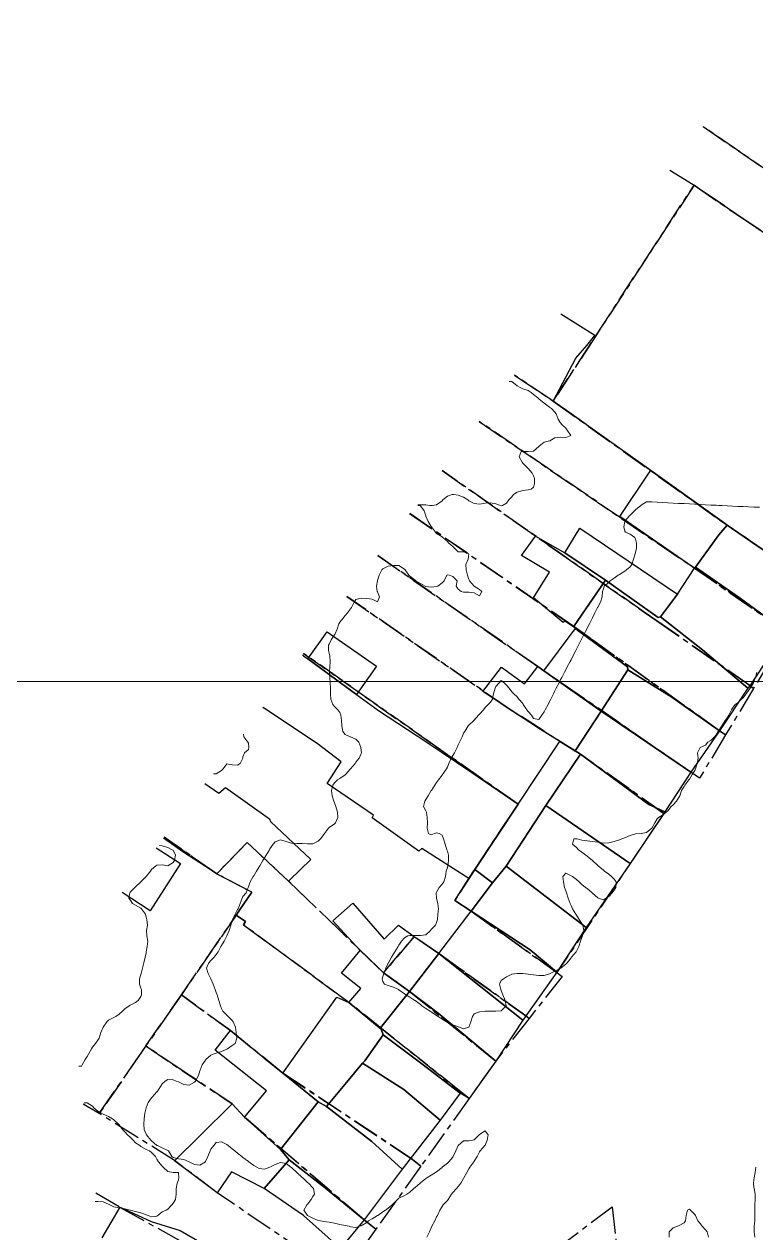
# Model space of a CAD drawing. Header units: centimetres. Extents: x 0 to 642158, y -847 to 649707.
# Drawn here: x 615771.9 to 615839.9, y 621336.1 to 621448.5 of the extents above; entities that cross this region are included whole.
import ezdxf

# ---------------------------------------------------------------- set-up
doc = ezdxf.new("R2010")
doc.units = ezdxf.units.CM
doc.header["$MEASUREMENT"] = 0
doc.linetypes.add('CENTERX2', pattern=[4, 2.5, -0.5, 0.5, -0.5])
doc.layers.add('MEV_grille', color=254, linetype='Continuous', lineweight=9)
doc.layers.add('WAL_topographie 0.5', color=253, linetype='Continuous', lineweight=20)
doc.layers.add('SPW_batiments', color=7, linetype='Continuous')
doc.layers.add('SPW_parcellaire cadastral', color=7, linetype='CENTERX2', lineweight=25, true_color=0xff0542)

# ---------------------------------------------------------------- blocks, each defined once
blk = doc.blocks.new('*U114')
at = {"layer": 'MEV_grille', "transparency": 33554687}
blk.add_lwpolyline([(-1338.46, 0), (1338.46, 0)], dxfattribs=at)
blk = doc.blocks.new('*U115')
at = {"layer": 'MEV_grille', "color": 0, "linetype": 'ByBlock', "lineweight": -2, "transparency": 16777216}
blk.add_blockref('*U114', (0, -1000), dxfattribs=at)

msp = doc.modelspace()

# ---------------------------------------------------------------- linework, layer by layer
at = {"layer": 'SPW_batiments'}
for points in [[(615831.93, 621434.89), (615834.09, 621433.56)], [(615834.09, 621433.56), (615858.68, 621416.86), (615857.73, 621414.83), (615855.72, 621412.03), (615854.89, 621410.49), (615852.36, 621406.94), (615851.33, 621405.35), (615849.03, 621401.46), (615848.19, 621400.26), (615845.45, 621396.29), (615837.25, 621401.92), (615837, 621402.09), (615830.16, 621406.98), (615821.09, 621413.44), (615823.18, 621417.43), (615824.2, 621418.6), (615824.95, 621419.55), (615821.79, 621421.51)], [(615837, 621402.09), (615837.25, 621401.92), (615836.48, 621401.01), (615834.31, 621398.01), (615834.23, 621397.9), (615834.15, 621397.95), (615827.28, 621402.72), (615829.93, 621406.64), (615830.16, 621406.98), (615837, 621402.09)], [(615832.63, 621395.51), (615831.06, 621393.38), (615830.85, 621393.32), (615825.94, 621396.81), (615822.16, 621399.35), (615823.56, 621401.64), (615832.63, 621395.51)], [(615845.45, 621396.29), (615842.69, 621392.04), (615838.51, 621395.08), (615834.31, 621398.01), (615836.48, 621401.01), (615837.25, 621401.92), (615845.45, 621396.29)], [(615822.16, 621399.35), (615825.94, 621396.81), (615822.96, 621392.45), (615822.17, 621393), (615822.01, 621392.88), (615819.25, 621395.15), (615820.74, 621397.54), (615818.14, 621399.09), (615819.45, 621400.89), (615822.16, 621399.35)], [(615838.51, 621395.08), (615842.69, 621392.04), (615839.38, 621386.97), (615839.18, 621386.76), (615834.96, 621390.32), (615831.06, 621393.38), (615832.63, 621395.51), (615834.23, 621397.9), (615834.31, 621398.01), (615838.51, 621395.08)], [(615830.85, 621393.32), (615831.06, 621393.38), (615834.96, 621390.32), (615839.18, 621386.76), (615836.56, 621382.8), (615832.13, 621385.92), (615828.02, 621388.48), (615827.98, 621388.73), (615823.36, 621392.15), (615823.15, 621392.3), (615822.96, 621392.45), (615825.94, 621396.81), (615830.85, 621393.32)], [(615804.67, 621388.82), (615802.8, 621386.16), (615802.36, 621386.48), (615798.28, 621389.48), (615800.08, 621391.99), (615804.67, 621388.82)], [(615823.36, 621392.15), (615827.98, 621388.73), (615828.02, 621388.48), (615825.55, 621384.63), (615820.21, 621388.38), (615823.03, 621392.15), (615823.15, 621392.3), (615823.36, 621392.15)], [(615797.77, 621389.85), (615797.87, 621389.77), (615798.28, 621389.48), (615802.36, 621386.48), (615802.8, 621386.16), (615804.86, 621384.69), (615809.35, 621381.75), (615813.52, 621378.91), (615817.82, 621375.98), (615813.79, 621369.91), (615813.24, 621369.07), (615808.87, 621371.85), (615808.61, 621371.62), (615804.26, 621374.7), (615804.37, 621374.96), (615800.06, 621377.9), (615801.39, 621379.92), (615799.16, 621381.63), (615794.26, 621384.86), (615794.08, 621384.98)], [(615820.21, 621388.38), (615825.55, 621384.63), (615823.14, 621380.93), (615821.7, 621381.82), (615819.9, 621382.92), (615814.56, 621386.44), (615816.28, 621388.71), (615818.42, 621387.15), (615819.65, 621388.78), (615820.21, 621388.38)], [(615832.13, 621385.92), (615836.56, 621382.8), (615833.87, 621378.96), (615829.78, 621381.75), (615825.55, 621384.63), (615828.02, 621388.48), (615832.13, 621385.92)], [(615829.78, 621381.75), (615833.87, 621378.96), (615831.48, 621375.28), (615829.98, 621375.95), (615823.61, 621380.62), (615823.14, 621380.93), (615825.55, 621384.63), (615829.78, 621381.75)], [(615823.14, 621380.93), (615823.61, 621380.62), (615820.39, 621375.86), (615816.71, 621370.23), (615815.46, 621368.67), (615813.79, 621369.91), (615817.82, 621375.98), (615821.61, 621381.69), (615821.7, 621381.82), (615823.14, 621380.93)], [(615829.98, 621375.95), (615831.48, 621375.28), (615828.24, 621370.47), (615820.39, 621375.86), (615823.61, 621380.62), (615829.98, 621375.95)], [(615788.7, 621377.9), (615790.01, 621376.99), (615790.62, 621377.53), (615794.72, 621374.63), (615794.81, 621374.37), (615798.56, 621370.85), (615796.56, 621368.92), (615796.48, 621368.83), (615792.64, 621372.41), (615789.81, 621369.52), (615786.65, 621371.56), (615784.86, 621372.83)], [(615828.24, 621370.47), (615824.16, 621364.53), (615816.71, 621370.23), (615820.39, 621375.86), (615828.24, 621370.47)], [(615784.17, 621371.92), (615786.44, 621370.47), (615783.63, 621366.08)], [(615824.16, 621364.53), (615821.44, 621360.36), (615818.94, 621362.45), (615813.45, 621366.04), (615815.46, 621368.67), (615816.71, 621370.23), (615824.16, 621364.53)], [(615815.46, 621368.67), (615813.45, 621366.04), (615811.95, 621367.03), (615813.24, 621369.07), (615813.79, 621369.91), (615815.46, 621368.67)], [(615783.63, 621366.08), (615781.02, 621367.77)], [(615805.38, 621363.45), (615806.7, 621364.73), (615808.16, 621363.67), (615810.47, 621362.09), (615807.73, 621358.58), (615805.32, 621360.31), (615803.15, 621362.39), (615800.59, 621365.15), (615802.46, 621366.77), (615805.38, 621363.45)], [(615818.94, 621362.45), (615821.44, 621360.36), (615818.25, 621355.92), (615810.47, 621362.09), (615813.45, 621366.04), (615818.94, 621362.45)], [(615805.32, 621360.31), (615807.73, 621358.58), (615805.04, 621355.21), (615805.1, 621355.06), (615802.09, 621357.56), (615803.2, 621358.85), (615801.4, 621360.27), (615803.15, 621362.39), (615805.32, 621360.31)], [(615818.25, 621355.92), (615815.75, 621352.11), (615812.97, 621354.43), (615810.39, 621356.55), (615807.73, 621358.58), (615810.47, 621362.09), (615818.25, 621355.92)], [(615805.1, 621355.06), (615805.27, 621354.55), (615803.58, 621352.13), (615803.36, 621351.92), (615801.87, 621350.11), (615800.01, 621347.87), (615799.25, 621348.31), (615795.96, 621350.98), (615800.96, 621358.06), (615802.09, 621357.56), (615805.1, 621355.06)], [(615810.39, 621356.55), (615812.97, 621354.43), (615815.75, 621352.11), (615813.27, 621348.63), (615812.43, 621349.11), (615808.87, 621351.86), (615805.27, 621354.55), (615805.1, 621355.06), (615805.04, 621355.21), (615807.73, 621358.58), (615810.39, 621356.55)], [(615799.25, 621348.31), (615795.73, 621343.9), (615792.39, 621346.9), (615794.44, 621349.34), (615789.65, 621353.12), (615790.96, 621354.78), (615791.08, 621354.94), (615799.25, 621348.31)], [(615808.87, 621351.86), (615812.43, 621349.11), (615810.57, 621346.62), (615807.19, 621349.46), (615803.36, 621351.92), (615803.58, 621352.13), (615805.27, 621354.55), (615808.87, 621351.86)], [(615807.19, 621349.46), (615810.57, 621346.62), (615807.05, 621342.05), (615804.24, 621344.64), (615800.01, 621347.87), (615801.87, 621350.11), (615803.36, 621351.92), (615807.19, 621349.46)], [(615792.39, 621346.9), (615795.73, 621343.9), (615796.54, 621342.93), (615794.21, 621340.25), (615791.19, 621341.81), (615789.85, 621339.87), (615785.87, 621342.85), (615788.23, 621345.16), (615791.25, 621348.14), (615792.39, 621346.9)], [(615800.01, 621347.87), (615804.24, 621344.64), (615807.05, 621342.05), (615803.52, 621337.34), (615799.92, 621340.29), (615796.54, 621342.93), (615795.73, 621343.9), (615799.25, 621348.31), (615800.01, 621347.87)], [(615799.92, 621340.29), (615803.52, 621337.34), (615801.32, 621334.69), (615797.86, 621337.75), (615794.21, 621340.25), (615796.54, 621342.93), (615799.92, 621340.29)], [(615779.17, 621335.68), (615780.84, 621338.52), (615783.72, 621337.21)], [(615783.72, 621337.21), (615786.42, 621336.37), (615789.8, 621334.41), (615791.93, 621332.34), (615790.59, 621329.75), (615791.22, 621329.43), (615789.83, 621326.95), (615788.67, 621324.98), (615787.25, 621325.67), (615786.5, 621326.07), (615779.99, 621329.97)]]:
    msp.add_lwpolyline(points, dxfattribs=at)
at = {"layer": 'SPW_parcellaire cadastral'}
for points in [[(615842.24, 621448.47), (615847.92, 621444.41), (615863.33, 621433.61), (615867.87, 621430.43), (615861.5, 621420.75), (615835.02, 621438.95)], [(615835.02, 621438.95), (615861.5, 621420.75), (615858.86, 621416.73), (615855.47, 621419.04), (615846.94, 621424.83)], [(615846.94, 621424.83), (615834.18, 621433.5), (615825.04, 621419.5), (615821.09, 621413.44), (615817.5, 621415.85)], [(615846.94, 621424.83), (615844.17, 621420.48), (615848.02, 621417.73), (615842.77, 621409.91), (615844.85, 621408.61), (615847.35, 621407.05), (615841.65, 621398.9), (615837.17, 621401.97), (615821.09, 621413.44), (615825.04, 621419.5), (615834.18, 621433.5), (615846.94, 621424.83)], [(615817.5, 621415.85), (615821.09, 621413.44), (615837.17, 621401.97), (615841.65, 621398.9), (615845.45, 621396.29), (615842.69, 621392.04), (615834.23, 621397.9), (615814.22, 621411.54)], [(615814.22, 621411.54), (615834.23, 621397.9), (615842.69, 621392.04), (615845.45, 621396.29), (615839.71, 621386.74), (615839.36, 621387.02), (615830.72, 621393.02), (615829.54, 621393.84), (615825.73, 621396.5), (615821.98, 621399.12), (615810.77, 621406.98)], [(615810.77, 621406.98), (615821.98, 621399.12), (615825.73, 621396.5), (615829.54, 621393.84), (615830.72, 621393.02), (615839.36, 621387.02), (615839.71, 621386.74), (615837.11, 621382.41), (615836.56, 621382.8), (615824.51, 621391.41), (615822.99, 621392.49), (615807.74, 621402.99)], [(615807.74, 621402.99), (615822.99, 621392.49), (615824.51, 621391.41), (615836.56, 621382.8), (615837.11, 621382.41), (615834.7, 621378.4), (615833.87, 621378.96)], [(615833.87, 621378.96), (615820.21, 621388.38), (615819.65, 621388.78), (615804.78, 621399.09)], [(615804.78, 621399.09), (615819.65, 621388.78), (615820.21, 621388.38), (615833.87, 621378.96)], [(615801.89, 621395.29), (615816.82, 621384.95), (615823.61, 621380.62), (615831.37, 621375.12)], [(615833.87, 621378.96), (615831.37, 621375.12), (615823.61, 621380.62), (615816.82, 621384.95), (615801.89, 621395.29)], [(615797.88, 621389.99), (615817.82, 621375.98), (615813.79, 621369.91), (615811.95, 621367.03), (615813.45, 621366.04), (615821.42, 621360.33), (615821.91, 621359.98), (615818.85, 621356.07), (615818.53, 621356.31), (615810.47, 621362.09), (615808.16, 621363.67), (615805.32, 621360.31), (615804.81, 621360.8), (615796.48, 621368.83), (615792.64, 621372.41), (615789.81, 621369.52)], [(615831.37, 621375.12), (615821.42, 621360.33), (615813.45, 621366.04), (615811.95, 621367.03), (615813.79, 621369.91), (615817.82, 621375.98), (615797.88, 621389.99)], [(615784.92, 621372.91), (615789.81, 621369.52), (615793.08, 621367.79), (615791.94, 621366.13), (615791.63, 621365.68)], [(615789.81, 621369.52), (615784.92, 621372.91)], [(615791.63, 621365.68), (615791.94, 621366.13), (615793.08, 621367.79), (615789.81, 621369.52), (615792.64, 621372.41), (615796.48, 621368.83), (615804.81, 621360.8), (615805.32, 621360.31), (615807.73, 621358.58), (615815.75, 621352.11), (615813.27, 621348.63), (615812.52, 621349.23), (615805.46, 621354.86), (615802.09, 621357.56), (615792.29, 621364.77), (615792.48, 621365.07), (615791.63, 621365.68)], [(615791.63, 621365.68), (615786.52, 621358.25), (615785.73, 621357.11), (615783.23, 621353.51), (615778.89, 621347.24), (615777.4, 621348.11)], [(615808.79, 621342.34), (615808.02, 621342.96), (615795.96, 621350.98), (615791.08, 621354.94), (615786.52, 621358.25), (615791.63, 621365.68), (615792.48, 621365.07), (615792.29, 621364.77), (615802.09, 621357.56), (615805.46, 621354.86), (615812.52, 621349.23), (615813.27, 621348.63), (615808.79, 621342.34)], [(615815.75, 621352.11), (615807.73, 621358.58), (615805.32, 621360.31), (615808.16, 621363.67), (615810.47, 621362.09), (615818.53, 621356.31), (615818.85, 621356.07), (615815.75, 621352.11)], [(615808.79, 621342.34), (615804.59, 621336.47), (615803.52, 621337.34), (615792.39, 621346.9), (615791.25, 621348.14), (615786.69, 621351.16), (615783.23, 621353.51), (615785.73, 621357.11), (615786.52, 621358.25), (615791.08, 621354.94), (615795.96, 621350.98), (615808.02, 621342.96), (615808.79, 621342.34)], [(615778.89, 621347.24), (615783.23, 621353.51), (615786.69, 621351.16), (615791.25, 621348.14), (615792.39, 621346.9), (615803.52, 621337.34), (615804.59, 621336.47), (615801.39, 621332.01), (615789.85, 621339.87), (615785.88, 621342.86), (615778.89, 621347.24)], [(615778.58, 621339.86), (615780.84, 621338.51), (615791.93, 621332.34), (615796.4, 621329.86), (615790.52, 621324.09), (615788.67, 621324.98), (615787.25, 621325.67), (615779.99, 621329.98)], [(615831.64, 621295.94), (615825.95, 621295.47), (615825.55, 621295.43), (615825.53, 621295.68), (615820.3, 621298.09), (615816.83, 621300.15), (615815.63, 621300.86), (615817.23, 621320.03), (615815.27, 621323.11), (615813.8, 621325.01), (615811.72, 621327.66), (615821.42, 621334.68), (615826.56, 621338.57), (615827.7, 621328.97), (615828.77, 621319.95), (615830.86, 621302.17), (615831.25, 621299.06), (615831.64, 621295.94)]]:
    msp.add_lwpolyline(points, dxfattribs=at)
at = {"layer": 'WAL_topographie 0.5'}
for points in [[(615808.5, 621403.81), (615808.75, 621403.81), (615809.25, 621403.79), (615809.62, 621403.75), (615809.75, 621403.74), (615809.83, 621403.75), (615810.25, 621403.79), (615810.75, 621404.16), (615810.82, 621404.25), (615811.25, 621404.61), (615811.7, 621404.75), (615811.75, 621404.77), (615811.84, 621404.75), (615812.25, 621404.69), (615812.75, 621404.5), (615813.16, 621404.25), (615813.25, 621404.18), (615813.75, 621403.91), (615814.25, 621403.85), (615814.75, 621403.97), (615815.25, 621403.98), (615815.75, 621403.88), (615816.18, 621403.75), (615816.25, 621403.72), (615816.36, 621403.75), (615816.75, 621403.96), (615816.95, 621404.25), (615817.25, 621404.55), (615817.39, 621404.75), (615817.75, 621404.97), (615818.25, 621405.14), (615818.75, 621405.2), (615819.05, 621405.25), (615819.25, 621405.43), (615819.34, 621405.75), (615819.35, 621406.25), (615819.25, 621406.48), (615819.14, 621406.75), (615818.75, 621407.19), (615818.69, 621407.25), (615818.25, 621407.66), (615818.19, 621407.75), (615817.92, 621408.25), (615818.12, 621408.75), (615818.25, 621408.76), (615818.75, 621408.76), (615819.25, 621408.8), (615819.75, 621409.21), (615819.78, 621409.25), (615820.25, 621409.62), (615820.75, 621409.74), (615820.78, 621409.75), (615821.25, 621410.02), (615821.75, 621410.1), (615822.25, 621410.05), (615822.72, 621410.25), (615822.39, 621410.75), (615822.25, 621410.91), (615821.92, 621411.25), (615821.75, 621411.45), (615821.55, 621411.75), (615821.36, 621412.25), (615821.25, 621412.41), (615820.93, 621412.75), (615820.75, 621412.87), (615820.25, 621413.25), (615820.25, 621413.25), (615819.75, 621413.65), (615819.65, 621413.75), (615819.25, 621414.06), (615819.03, 621414.25), (615818.75, 621414.41), (615818.25, 621414.59), (615817.97, 621414.75), (615817.75, 621414.87), (615817.25, 621415.25), (615817, 621415.25)], [(615809.35, 621335.75), (615809.58, 621336.25), (615809.75, 621336.6), (615809.8, 621336.75), (615810.07, 621337.25), (615810.25, 621337.62), (615810.32, 621337.75), (615810.54, 621338.25), (615810.75, 621338.6), (615810.86, 621338.75), (615811.25, 621339.16), (615811.31, 621339.25), (615811.63, 621339.75), (615811.75, 621339.9), (615812.09, 621340.25), (615812.25, 621340.44), (615812.5, 621340.75), (615812.75, 621341.19), (615812.78, 621341.25), (615813.06, 621341.75), (615813.25, 621342.1), (615813.33, 621342.25), (615813.71, 621342.75), (615813.75, 621342.81), (615814.02, 621343.25), (615814.25, 621343.68), (615814.3, 621343.75), (615814.72, 621344.25), (615814.75, 621344.29), (615814.94, 621344.75), (615815.05, 621345.25), (615814.75, 621345.62), (615814.25, 621345.28), (615814.22, 621345.25), (615813.75, 621344.79), (615813.61, 621344.75), (615813.25, 621344.68), (615812.75, 621344.7), (615812.25, 621344.26), (615812.24, 621344.25), (615812.04, 621343.75), (615811.79, 621343.25), (615811.75, 621343.19), (615811.39, 621342.75), (615811.25, 621342.63), (615810.78, 621342.25), (615810.75, 621342.23), (615810.25, 621341.81), (615810.16, 621341.75), (615809.75, 621341.49), (615809.33, 621341.25), (615809.25, 621341.19), (615808.75, 621340.78), (615808.72, 621340.75), (615808.25, 621340.37), (615808.12, 621340.25), (615807.75, 621339.93), (615807.48, 621339.75), (615807.25, 621339.62), (615806.75, 621339.35), (615806.62, 621339.25), (615806.25, 621338.87), (615806.13, 621338.75), (615805.75, 621338.43), (615805.49, 621338.25), (615805.25, 621338.09), (615804.77, 621337.75), (615804.75, 621337.74), (615804.25, 621337.45), (615803.92, 621337.25), (615803.75, 621337.1), (615803.25, 621336.8), (615803.07, 621336.75), (615802.75, 621336.65), (615802.25, 621336.71), (615802.11, 621336.75), (615801.75, 621336.83), (615801.25, 621336.93), (615800.75, 621337.04), (615800.25, 621337.14), (615799.75, 621337.19), (615799.46, 621337.25), (615799.25, 621337.3), (615798.75, 621337.5), (615798.25, 621337.75), (615798.25, 621337.75), (615797.92, 621338.25), (615798.19, 621338.75), (615798.25, 621338.82), (615798.58, 621339.25), (615798.75, 621339.52), (615798.9, 621339.75), (615798.81, 621340.25), (615798.75, 621340.32), (615798.33, 621340.75), (615798.25, 621340.83), (615797.8, 621341.25), (615797.75, 621341.29), (615797.25, 621341.75), (615797.25, 621341.75), (615796.75, 621342.21), (615796.7, 621342.25), (615796.25, 621342.58), (615795.75, 621342.67), (615795.25, 621342.5), (615794.75, 621342.25), (615794.75, 621342.25), (615794.25, 621342.06), (615793.75, 621342.13), (615793.54, 621342.25), (615793.25, 621342.41), (615792.79, 621342.75), (615792.75, 621342.78), (615792.25, 621343.16), (615792.14, 621343.25), (615791.75, 621343.56), (615791.5, 621343.75), (615791.25, 621343.94), (615790.86, 621344.25), (615790.75, 621344.34), (615790.25, 621344.6), (615789.75, 621344.53), (615789.53, 621344.25), (615789.25, 621343.91), (615789.19, 621343.75), (615788.99, 621343.25), (615788.75, 621342.76), (615788.75, 621342.75), (615788.25, 621342.42), (615787.75, 621342.49), (615787.25, 621342.74), (615787.24, 621342.75), (615786.75, 621342.96), (615786.25, 621343.02), (615785.75, 621343.14), (615785.62, 621343.25), (615785.33, 621343.75), (615785.25, 621343.81), (615784.75, 621344.03), (615784.29, 621344.25), (615784.25, 621344.27), (615783.75, 621344.7), (615783.69, 621344.75), (615783.27, 621345.25), (615783.25, 621345.31), (615783.05, 621345.75), (615783.02, 621346.25), (615783.05, 621346.75), (615783.12, 621347.25), (615783.24, 621347.75), (615783.25, 621347.77), (615783.43, 621348.25), (615783.75, 621348.7), (615783.8, 621348.75), (615784.25, 621349.24), (615784.26, 621349.25), (615784.59, 621349.75), (615784.75, 621349.99), (615785.03, 621350.25), (615785.25, 621350.4), (615785.75, 621350.35), (615786.03, 621350.25), (615786.25, 621350.17), (615786.75, 621349.92), (615787.25, 621349.86), (615787.75, 621350.16), (615787.82, 621350.25), (615788.1, 621350.75), (615788.25, 621351.21), (615788.26, 621351.25), (615788.46, 621351.75), (615788.75, 621352.2), (615788.79, 621352.25), (615789.25, 621352.67), (615789.47, 621352.75), (615789.75, 621352.85), (615790.25, 621352.99), (615790.75, 621353.22), (615790.81, 621353.25), (615791.25, 621353.54), (615791.53, 621353.75), (615791.69, 621354.25), (615791.61, 621354.75), (615791.54, 621355.25), (615791.33, 621355.75), (615791.25, 621355.87), (615790.86, 621356.25), (615790.75, 621356.37), (615790.38, 621356.75), (615790.25, 621357), (615790.15, 621357.25), (615790.01, 621357.75), (615789.85, 621358.25), (615789.75, 621358.48), (615789.66, 621358.75), (615789.49, 621359.25), (615789.25, 621359.75), (615789.25, 621359.76), (615789.01, 621360.25), (615788.87, 621360.75), (615789.08, 621361.25), (615789.25, 621361.45), (615789.57, 621361.75), (615789.75, 621362.01), (615789.93, 621362.25), (615790.18, 621362.75), (615790.25, 621362.86), (615790.49, 621363.25), (615790.75, 621363.73), (615790.76, 621363.75), (615790.97, 621364.25), (615791.11, 621364.75), (615791.25, 621365.18), (615791.27, 621365.25), (615791.51, 621365.75), (615791.75, 621366.18), (615791.79, 621366.25), (615791.99, 621366.75), (615792.18, 621367.25), (615792.25, 621367.39), (615792.55, 621367.75), (615792.73, 621368.25), (615792.75, 621368.31), (615792.91, 621368.75), (615793.21, 621369.25), (615793.25, 621369.31), (615793.51, 621369.75), (615793.75, 621370.15), (615793.81, 621370.25), (615794.1, 621370.75), (615794.25, 621371), (615794.4, 621371.25), (615794.71, 621371.75), (615794.75, 621371.82), (615795.07, 621372.25), (615795.25, 621372.47), (615795.75, 621372.67), (615796.25, 621372.51), (615796.75, 621372.35), (615797.25, 621372.32), (615797.75, 621372.33), (615798.25, 621372.3), (615798.75, 621372.31), (615799.25, 621372.55), (615799.45, 621372.75), (615799.75, 621373.15), (615799.82, 621373.25), (615800.2, 621373.75), (615800.25, 621373.81), (615800.75, 621374.16), (615800.86, 621374.25), (615801.08, 621374.75), (615801.03, 621375.25), (615800.89, 621375.75), (615800.75, 621376.1), (615800.68, 621376.25), (615800.53, 621376.75), (615800.49, 621377.25), (615800.6, 621377.75), (615800.75, 621377.97), (615801.05, 621378.25), (615801.25, 621378.37), (615801.75, 621378.72), (615801.78, 621378.75), (615802.25, 621379.25), (615802.25, 621379.25), (615802.67, 621379.75), (615802.75, 621379.87), (615803.05, 621380.25), (615803.25, 621380.69), (615803.28, 621380.75), (615803.25, 621380.96), (615803.21, 621381.25), (615803.02, 621381.75), (615802.75, 621382.03), (615802.25, 621382.24), (615802.22, 621382.25), (615801.75, 621382.46), (615801.54, 621382.75), (615801.43, 621383.25), (615801.42, 621383.75), (615801.35, 621384.25), (615801.25, 621384.5), (615801.07, 621384.75), (615800.75, 621385.07), (615800.6, 621385.25), (615800.41, 621385.75), (615800.38, 621386.25), (615800.37, 621386.75), (615800.36, 621387.25), (615800.33, 621387.75), (615800.3, 621388.25), (615800.31, 621388.75), (615800.36, 621389.25), (615800.33, 621389.75), (615800.25, 621390.03), (615800.2, 621390.25), (615800.21, 621390.75), (615800.25, 621390.86), (615800.45, 621391.25), (615800.75, 621391.71), (615800.78, 621391.75), (615800.99, 621392.25), (615801.17, 621392.75), (615801.25, 621392.9), (615801.52, 621393.25), (615801.75, 621393.53), (615801.95, 621393.75), (615802.25, 621394.15), (615802.33, 621394.25), (615802.6, 621394.75), (615802.75, 621394.99), (615803.25, 621395.14), (615803.75, 621395.1), (615804.25, 621395.03), (615804.75, 621394.8), (615804.95, 621395.25), (615804.75, 621395.7), (615804.73, 621395.75), (615804.66, 621396.25), (615804.74, 621396.75), (615804.75, 621396.78), (615804.92, 621397.25), (615805.15, 621397.75), (615805.25, 621397.85), (615805.75, 621398.09), (615806.25, 621398.16), (615806.75, 621398.15), (615807.25, 621397.83), (615807.32, 621397.75), (615807.68, 621397.25), (615807.75, 621397.17), (615808.25, 621396.8), (615808.33, 621396.75), (615808.75, 621396.5), (615809.17, 621396.25), (615809.25, 621396.21), (615809.75, 621396.15), (615810.25, 621396.21), (615810.35, 621396.25), (615810.75, 621396.54), (615810.95, 621396.75), (615811.21, 621397.25), (615811.25, 621397.29), (615811.44, 621397.25), (615811.75, 621397.15), (615812.15, 621396.75), (615812.08, 621396.25), (615812.25, 621395.97), (615812.52, 621395.75), (615812.75, 621395.69), (615813.25, 621395.69), (615813.75, 621395.61), (615814.25, 621395.34), (615814.45, 621395.75), (615814.25, 621395.92), (615813.75, 621396.25), (615813.75, 621396.25), (615813.31, 621396.75), (615813.25, 621396.87), (615813.11, 621397.25), (615812.99, 621397.75), (615812.97, 621398.25), (615813.18, 621398.75), (615813.25, 621399.25), (615812.75, 621399.42), (615812.25, 621399.43), (615811.94, 621399.75), (615811.75, 621399.93), (615811.39, 621400.25), (615811.25, 621400.4), (615810.84, 621400.75), (615810.75, 621400.84), (615810.25, 621401.13), (615810.14, 621401.25), (615809.78, 621401.75), (615809.75, 621401.79), (615809.46, 621402.25), (615809.26, 621402.75), (615809.25, 621402.78), (615809.1, 621403.25), (615808.75, 621403.72), (615808.5, 621403.73)], [(615813.25, 621355.25), (615813.25, 621355.25), (615812.75, 621355.1), (615812.38, 621355.25), (615812.25, 621355.3), (615811.75, 621355.48), (615811.25, 621355.7), (615811.18, 621355.75), (615810.75, 621356), (615810.38, 621356.25), (615810.25, 621356.35), (615809.75, 621356.68), (615809.65, 621356.75), (615809.25, 621357), (615808.88, 621357.25), (615808.75, 621357.35), (615808.25, 621357.73), (615808.21, 621357.75), (615807.75, 621358.03), (615807.39, 621358.25), (615807.25, 621358.35), (615806.75, 621358.73), (615806.71, 621358.75), (615806.25, 621358.96), (615805.75, 621359.12), (615805.39, 621359.25), (615805.25, 621359.5), (615805.18, 621359.75), (615805.25, 621359.96), (615805.33, 621360.25), (615805.54, 621360.75), (615805.75, 621361.21), (615805.77, 621361.25), (615806.05, 621361.75), (615806.25, 621362.08), (615806.35, 621362.25), (615806.68, 621362.75), (615806.75, 621362.87), (615806.99, 621363.25), (615807.25, 621363.57), (615807.56, 621363.75), (615807.75, 621363.78), (615808.25, 621363.79), (615808.75, 621363.77), (615809.25, 621363.83), (615809.68, 621364.25), (615809.75, 621364.32), (615810.14, 621364.75), (615810.25, 621364.99), (615810.32, 621365.25), (615810.37, 621365.75), (615810.41, 621366.25), (615810.35, 621366.75), (615810.25, 621367.2), (615810.24, 621367.25), (615810.22, 621367.75), (615810.25, 621367.81), (615810.49, 621368.25), (615810.75, 621368.54), (615810.92, 621368.75), (615811.07, 621369.25), (615811.15, 621369.75), (615811.25, 621370.1), (615811.28, 621370.25), (615811.35, 621370.75), (615811.34, 621371.25), (615811.25, 621371.61), (615811.2, 621371.75), (615811.04, 621372.25), (615810.9, 621372.75), (615810.75, 621373.11), (615810.5, 621373.25), (615810.25, 621373.32), (615810.06, 621373.25), (615809.75, 621373.14), (615809.5, 621373.25), (615809.38, 621373.75), (615809.39, 621374.25), (615809.38, 621374.75), (615809.3, 621375.25), (615809.25, 621375.35), (615809.04, 621375.75), (615809.16, 621376.25), (615809.25, 621376.41), (615809.45, 621376.75), (615809.75, 621377.24), (615809.76, 621377.25), (615810.09, 621377.75), (615810.25, 621377.98), (615810.44, 621378.25), (615810.75, 621378.67), (615810.81, 621378.75), (615811.16, 621379.25), (615811.25, 621379.41), (615811.4, 621379.75), (615811.59, 621380.25), (615811.75, 621380.51), (615811.91, 621380.75), (615812.16, 621381.25), (615812.25, 621381.51), (615812.37, 621381.75), (615812.61, 621382.25), (615812.75, 621382.58), (615812.86, 621382.75), (615813.18, 621383.25), (615813.25, 621383.31), (615813.72, 621383.75), (615813.75, 621383.78), (615814.15, 621384.25), (615814.25, 621384.36), (615814.6, 621384.75), (615814.75, 621384.95), (615815.05, 621385.25), (615815.25, 621385.47), (615815.45, 621385.75), (615815.55, 621386.25), (615815.68, 621386.75), (615815.75, 621386.93), (615816.06, 621387.25), (615816.25, 621387.48), (615816.53, 621387.25), (615816.75, 621387.04), (615817, 621386.75), (615817.25, 621386.42), (615817.44, 621386.25), (615817.75, 621385.95), (615817.9, 621385.75), (615818.25, 621385.33), (615818.31, 621385.25), (615818.64, 621384.75), (615818.75, 621384.6), (615819.06, 621384.25), (615819.25, 621383.94), (615819.75, 621383.84), (615820.03, 621384.25), (615820.25, 621384.56), (615820.35, 621384.75), (615820.62, 621385.25), (615820.75, 621385.51), (615820.87, 621385.75), (615821.13, 621386.25), (615821.25, 621386.5), (615821.37, 621386.75), (615821.63, 621387.25), (615821.75, 621387.49), (615821.88, 621387.75), (615822.13, 621388.25), (615822.25, 621388.48), (615822.4, 621388.75), (615822.68, 621389.25), (615822.75, 621389.4), (615822.92, 621389.75), (615823.18, 621390.25), (615823.25, 621390.4), (615823.43, 621390.75), (615823.69, 621391.25), (615823.75, 621391.37), (615823.94, 621391.75), (615824.2, 621392.25), (615824.25, 621392.34), (615824.47, 621392.75), (615824.72, 621393.25), (615824.75, 621393.3), (615824.97, 621393.75), (615825.22, 621394.25), (615825.25, 621394.3), (615825.47, 621394.75), (615825.65, 621395.25), (615825.66, 621395.75), (615825.75, 621395.98), (615825.84, 621396.25), (615826.25, 621396.59), (615826.39, 621396.75), (615826.75, 621396.98), (615827.12, 621397.25), (615827.25, 621397.33), (615827.75, 621397.64), (615827.91, 621397.75), (615828.25, 621398.05), (615828.39, 621398.25), (615828.56, 621398.75), (615828.72, 621399.25), (615828.75, 621399.39), (615828.82, 621399.75), (615828.84, 621400.25), (615828.75, 621400.6), (615828.67, 621400.75), (615828.25, 621401.07), (615827.8, 621401.25), (615827.75, 621401.35), (615827.65, 621401.75), (615827.74, 621402.25), (615827.75, 621402.27), (615828.15, 621402.75), (615828.25, 621402.84), (615828.64, 621403.25), (615828.75, 621403.34), (615829.22, 621403.75), (615829.25, 621403.78), (615829.75, 621404.07), (615830.25, 621404.07), (615830.75, 621404.04), (615831.25, 621404.01), (615831.75, 621403.99), (615832.25, 621403.96), (615832.75, 621403.93), (615833.25, 621403.91), (615833.75, 621403.89), (615834.25, 621403.87), (615834.75, 621403.84), (615835.25, 621403.81), (615835.75, 621403.78), (615836.25, 621403.76), (615836.5, 621403.75), (615836.75, 621403.74), (615837.25, 621403.72), (615837.75, 621403.69), (615838.25, 621403.66), (615838.75, 621403.63), (615839.25, 621403.61), (615839.75, 621403.59), (615840.25, 621403.57)], [(615840.03, 621388.25), (615839.89, 621387.75), (615839.75, 621387.39), (615839.7, 621387.25), (615839.4, 621386.75), (615839.25, 621386.53), (615839.02, 621386.25), (615838.75, 621385.86), (615838.6, 621385.75), (615838.25, 621385.41), (615838, 621385.25), (615837.75, 621384.9), (615837.65, 621384.75), (615837.41, 621384.25), (615837.25, 621383.99), (615837.06, 621383.75), (615836.75, 621383.25), (615836.75, 621383.25), (615836.43, 621382.75), (615836.25, 621382.42), (615836.07, 621382.25), (615835.75, 621381.9), (615835.47, 621381.75), (615835.25, 621381.46), (615834.75, 621381.25), (615834.75, 621381.25), (615834.5, 621380.75), (615834.55, 621380.25), (615834.46, 621379.75), (615834.31, 621379.25), (615834.25, 621379.12), (615834.02, 621378.75), (615833.75, 621378.29), (615833.71, 621378.25), (615833.31, 621377.75), (615833.25, 621377.63), (615833.02, 621377.25), (615832.87, 621376.75), (615832.75, 621376.56), (615832.54, 621376.25), (615832.25, 621375.92), (615832.06, 621375.75), (615831.75, 621375.36), (615831.58, 621375.25), (615831.25, 621374.96), (615830.88, 621374.75), (615830.75, 621374.62), (615830.54, 621374.25), (615830.26, 621373.75), (615830.25, 621373.74), (615829.75, 621373.36), (615829.25, 621373.25), (615829.25, 621373.25), (615828.75, 621373.21), (615828.25, 621373.07), (615827.75, 621372.85), (615827.47, 621372.75), (615827.25, 621372.66), (615826.75, 621372.5), (615826.25, 621372.39), (615825.75, 621372.37), (615825.25, 621372.44), (615824.75, 621372.51), (615824.25, 621372.56), (615823.75, 621372.64), (615823.33, 621372.75), (615823.25, 621372.76), (615823, 621372.75), (615822.89, 621372.25), (615823.25, 621371.94), (615823.43, 621371.75), (615823.75, 621371.51), (615824.12, 621371.25), (615824.25, 621371.15), (615824.75, 621370.75), (615824.75, 621370.75), (615825.25, 621370.28), (615825.28, 621370.25), (615825.75, 621369.85), (615825.87, 621369.75), (615826.25, 621369.47), (615826.5, 621369.25), (615826.75, 621369), (615826.94, 621368.75), (615826.91, 621368.25), (615826.75, 621367.99), (615826.56, 621367.75), (615826.25, 621367.39), (615826, 621367.25), (615825.75, 621367.08), (615825.31, 621367.25), (615825.25, 621367.29), (615824.75, 621367.71), (615824.7, 621367.75), (615824.25, 621368.13), (615824.08, 621368.25), (615823.75, 621368.52), (615823.5, 621368.75), (615823.25, 621368.98), (615822.88, 621369.25), (615822.75, 621369.33), (615822.25, 621369.56), (615821.97, 621369.25), (615822.04, 621368.75), (615822.15, 621368.25), (615822.25, 621367.92), (615822.31, 621367.75), (615822.49, 621367.25), (615822.66, 621366.75), (615822.75, 621366.55), (615822.89, 621366.25), (615823.18, 621365.75), (615823.25, 621365.66), (615823.51, 621365.25), (615823.75, 621364.9), (615823.84, 621364.75), (615823.94, 621364.25), (615823.82, 621363.75), (615823.75, 621363.58), (615823.63, 621363.25), (615823.46, 621362.75), (615823.25, 621362.31), (615823.22, 621362.25), (615822.8, 621361.75), (615822.75, 621361.69), (615822.38, 621361.25), (615822.25, 621361.1), (615821.79, 621360.75), (615821.75, 621360.72), (615821.25, 621360.47), (615820.81, 621360.25), (615820.75, 621360.21), (615820.25, 621360.07), (615819.75, 621360.07), (615819.25, 621360.12), (615818.75, 621360.19), (615818.25, 621360.24), (615817.75, 621360.25), (615817.25, 621360.17), (615816.75, 621359.92), (615816.46, 621359.75), (615816.25, 621359.59), (615816.09, 621359.25), (615816.21, 621358.75), (615816.25, 621358.65), (615816.4, 621358.25), (615816.61, 621357.75), (615816.7, 621357.25), (615816.25, 621356.78), (615815.75, 621356.75), (615815.75, 621356.75), (615815.25, 621356.75), (615814.75, 621356.73), (615814.25, 621356.69), (615813.75, 621356.5), (615813.6, 621356.25), (615813.42, 621355.75), (615813.25, 621355.25)], [(615789.5, 621378.8), (615789.75, 621378.8), (615790.25, 621379.1), (615790.42, 621379.25), (615790.75, 621379.72), (615791.25, 621379.65), (615791.75, 621379.61), (615791.98, 621379.75), (615792.22, 621380.25), (615792.25, 621380.38), (615792.4, 621380.75), (615792.75, 621381.07), (615792.8, 621381.25), (615792.75, 621381.65), (615792.71, 621381.75), (615792.32, 621382.25), (615792.29, 621382.5)], [(615777, 621351.64), (615777.25, 621351.64), (615777.3, 621351.75), (615777.58, 621352.25), (615777.75, 621352.52), (615777.89, 621352.75), (615778.16, 621353.25), (615778.25, 621353.4), (615778.55, 621353.75), (615778.75, 621354.04), (615778.88, 621354.25), (615779.03, 621354.75), (615779.25, 621355.25), (615779.25, 621355.25), (615779.58, 621355.75), (615779.75, 621355.91), (615780.25, 621356.16), (615780.43, 621356.25), (615780.75, 621356.47), (615781.06, 621356.75), (615781.25, 621356.96), (615781.66, 621357.25), (615781.75, 621357.31), (615782.25, 621357.54), (615782.49, 621357.75), (615782.75, 621358.1), (615782.81, 621358.25), (615782.81, 621358.75), (615782.75, 621358.89), (615782.63, 621359.25), (615782.64, 621359.75), (615782.75, 621360.14), (615782.79, 621360.25), (615782.9, 621360.75), (615783.04, 621361.25), (615783.17, 621361.75), (615783.25, 621362.18), (615783.26, 621362.25), (615783.34, 621362.75), (615783.39, 621363.25), (615783.31, 621363.75), (615783.28, 621364.25), (615783.36, 621364.75), (615783.31, 621365.25), (615783.25, 621365.47), (615783.18, 621365.75), (615782.82, 621366.25), (615782.75, 621366.31), (615782.25, 621366.58), (615781.99, 621366.75), (615781.75, 621367.08), (615781.64, 621367.25), (615781.73, 621367.75), (615781.75, 621367.79), (615782.21, 621368.25), (615782.25, 621368.29), (615782.75, 621368.75), (615782.75, 621368.75), (615783.25, 621369.25), (615783.25, 621369.25), (615783.65, 621369.75), (615783.75, 621369.9), (615784.14, 621370.25), (615784.25, 621370.32), (615784.75, 621370.34), (615785.25, 621370.26), (615785.75, 621370.56), (615785.87, 621370.75), (615785.99, 621371.25), (615785.75, 621371.71), (615785.68, 621371.75), (615785.25, 621371.95), (615784.75, 621372.1), (615784.5, 621372.15)], [(615778.5, 621339.05), (615778.75, 621339.05), (615779.25, 621339.01), (615779.75, 621338.82), (615779.88, 621338.75), (615780.25, 621338.56), (615780.75, 621338.46), (615781.25, 621338.38), (615781.75, 621338.26), (615781.77, 621338.25), (615782.25, 621338.12), (615782.75, 621338), (615783.25, 621337.81), (615783.42, 621337.75), (615783.75, 621337.62), (615784.25, 621337.7), (615784.33, 621337.75), (615784.75, 621338.08), (615785.11, 621338.25), (615785.25, 621338.34), (615785.62, 621338.75), (615785.75, 621338.91), (615785.97, 621339.25), (615786.05, 621339.75), (615786.03, 621340.25), (615786.13, 621340.75), (615786.25, 621341.08), (615786.28, 621341.25), (615786.26, 621341.75), (615786.25, 621341.75), (615785.75, 621341.75), (615785.75, 621341.75), (615785.75, 621341.75), (615785.25, 621341.84), (615784.83, 621342.25), (615784.75, 621342.33), (615784.39, 621342.75), (615784.25, 621342.99), (615784.11, 621343.25), (615783.75, 621343.6), (615783.56, 621343.75), (615783.25, 621343.9), (615782.75, 621344.17), (615782.65, 621344.25), (615782.25, 621344.52), (615782.03, 621344.75), (615781.75, 621345.02), (615781.51, 621345.25), (615781.25, 621345.54), (615781.06, 621345.75), (615780.75, 621346.17), (615780.67, 621346.25), (615780.25, 621346.66), (615780.12, 621346.75), (615779.75, 621346.97), (615779.25, 621347.17), (615779.08, 621347.25), (615778.75, 621347.45), (615778.39, 621347.75), (615778.25, 621347.92), (615777.75, 621348.24), (615777.5, 621348.24)], [(615839.82, 621335.75), (615839.77, 621336.25), (615839.77, 621336.75), (615839.83, 621337.25), (615839.84, 621337.75), (615839.83, 621338.25), (615839.84, 621338.75), (615839.86, 621339.25), (615839.85, 621339.75), (615839.76, 621340.25), (615839.75, 621340.37), (615839.7, 621340.75), (615839.75, 621341.08), (615839.77, 621341.25), (615839.87, 621341.75), (615839.93, 621342.25)], [(615831.88, 621335.75), (615831.88, 621336.25), (615832.25, 621336.62), (615832.65, 621336.75), (615832.75, 621336.78), (615833.25, 621337.07), (615833.4, 621337.25), (615833.44, 621337.75), (615833.58, 621338.25), (615833.75, 621338.33), (615833.84, 621338.25), (615834.25, 621337.84), (615834.33, 621337.75), (615834.52, 621337.25), (615834.75, 621337), (615834.94, 621336.75), (615835.25, 621336.42), (615835.4, 621336.25), (615835.53, 621335.75)]]:
    msp.add_lwpolyline(points, dxfattribs=at)

# ---------------------------------------------------------------- block references
at = {"layer": 'MEV_grille', "transparency": 33554687}
msp.add_blockref('*U115', (616669.48, 622387.38), dxfattribs=at)

doc.saveas('drawing.dxf')
